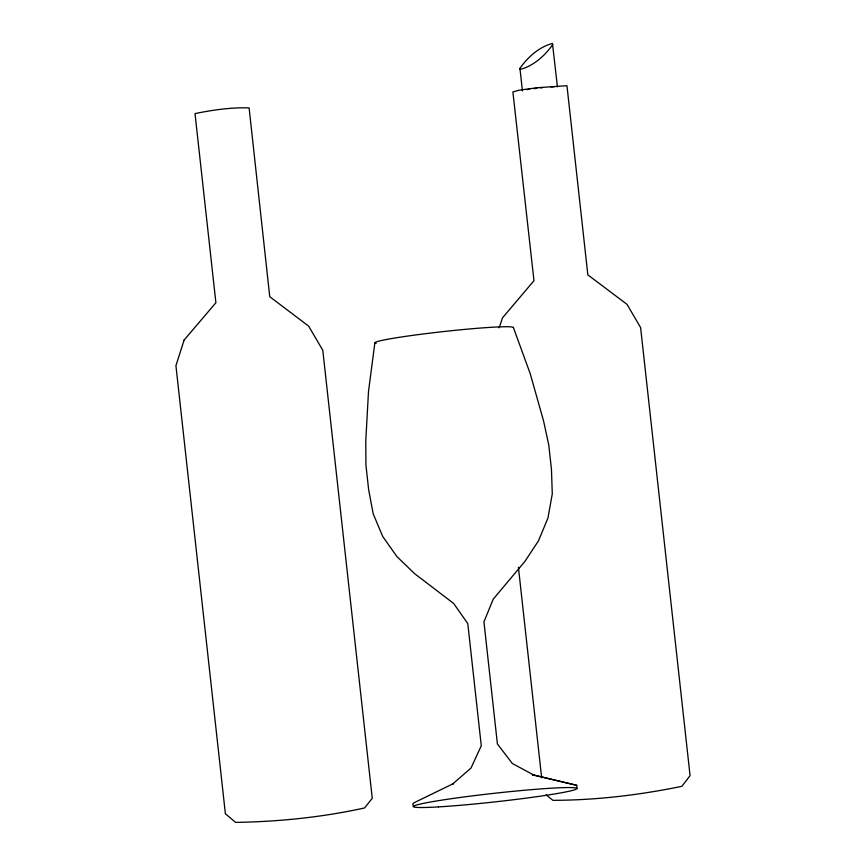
<?xml version="1.0" encoding="UTF-8"?>
<svg xmlns="http://www.w3.org/2000/svg" width="866" height="866" viewBox="0 0 866 866"><rect width="100%" height="100%" fill="white"/><g stroke="black" fill="none" stroke-linecap="round" stroke-linejoin="round"><path stroke-width="1.3" d="M374.859 342.86L368.494 391.605L365.777 440.686L365.95 465.259L368.645 489.691L373.192 513.841L382.729 536.487L396.909 556.567L414.598 573.649L453.708 603.483L467.792 623.639L481.28 745.767L470.974 768.099L452.366 784.228L453.567 783.535L415.344 802.111L412.93 803.496L413.277 806.625M499.13 327.824L502.475 317.898L533.976 280.703L512.889 91.969L518.864 90.259L537.169 87.726L566.959 85.723L587.841 274.858L627.049 304.377L640.613 327.586L690.072 775.644L681.878 786.317C639.606 795.02 596.068 800.26 552.909 800.325L546.175 794.912M522.425 90.865L519.946 68.382C527.481 57.297 539.421 46.764 552.465 43.441L557.423 86.827M552.746 44.469C545.212 55.554 533.261 66.087 520.228 69.41L519.946 68.382M527.405 89.588L529.635 89.23M533.673 88.668L537.028 88.256M540.438 87.877L542.733 87.628M551.036 86.903L554.186 86.741M576.691 785.31L532.438 774.778L576.691 785.31L577.037 788.439M534.008 775.157L512.336 763.498L497.409 743.97L483.932 621.842L493.274 599.088L524.937 561.395L538.468 540.839L547.918 518.139L552.281 493.945L551.458 469.383L548.763 444.962L543.567 420.941L530.209 373.647L513.365 327.478M518.409 567.23L541.661 777.841M376.223 343.347A69.572 3.637 -6.3 0 1 436.821 332.327A69.572 3.637 -6.3 0 1 513.235 327.489M184.09 340.078L175.928 365.69L225.387 813.748L235.606 822.386C278.765 821.715 322.401 817.255 364.554 807.946L372.261 798.311L322.791 350.265L308.642 326.136L269.748 296.702L249.116 107.914C231.406 107.254 212.614 109.971 195.012 113.608L215.894 302.732L184.09 340.078M438.456 806.895A82.259 4.308 -6.3 0 0 574.526 789.835A82.259 4.308 -6.3 0 0 472.49 795.865A82.259 4.308 -6.3 0 0 438.456 806.895"/></g></svg>
